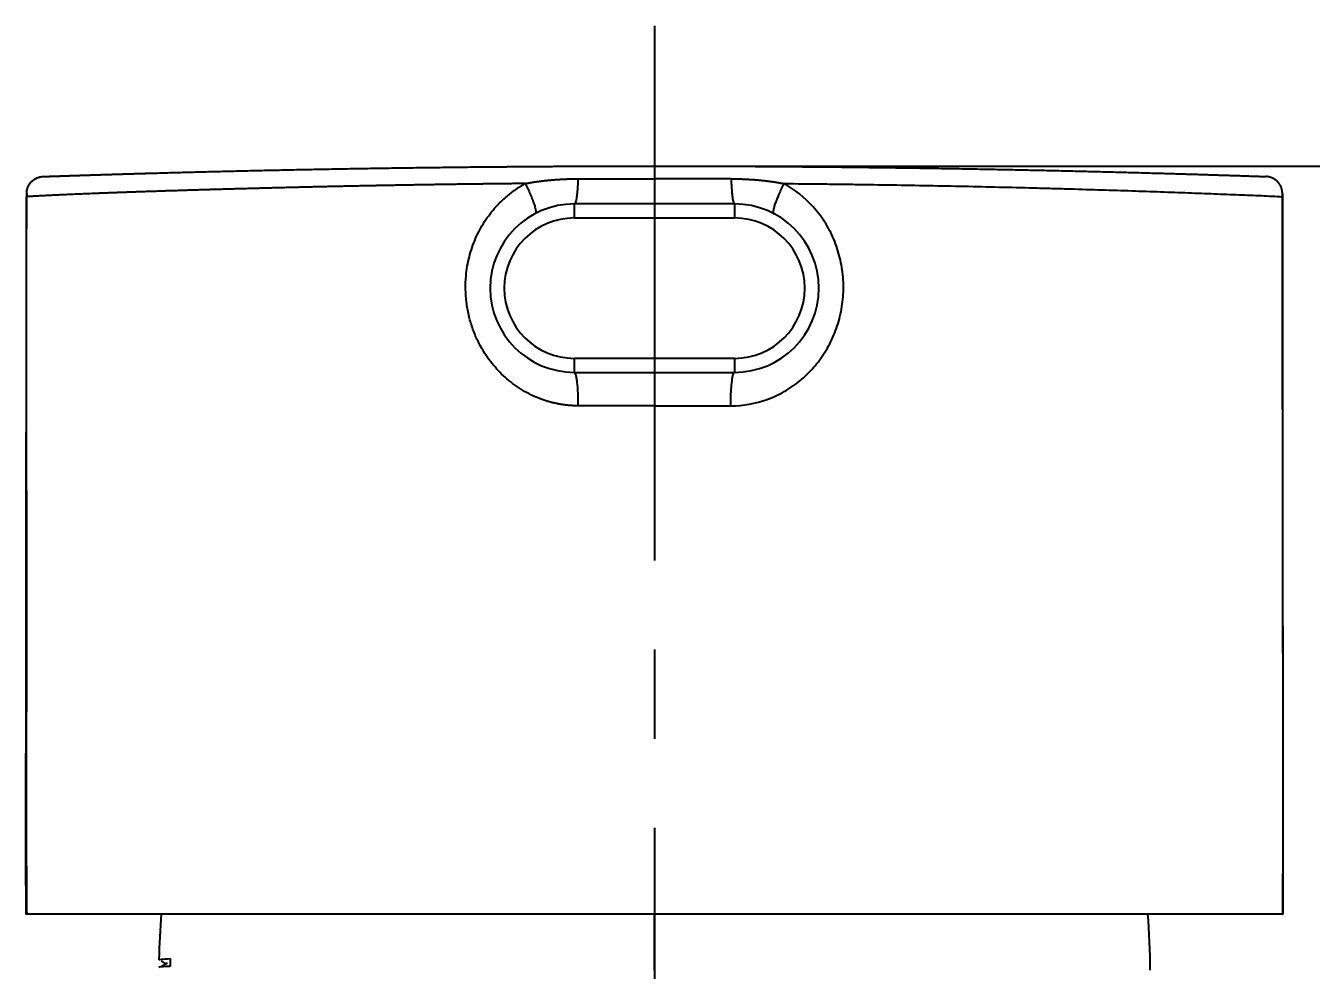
# Model space of a CAD drawing. Extents: x 10274 to 11115, y -16168 to -15573.
# Drawn here: x 10713.09 to 10758.86, y -15759.95 to -15726.3 of the extents above; entities that cross this region are included whole.
import ezdxf

# ---------------------------------------------------------------- set-up
doc = ezdxf.new("R2010")
doc.units = 0
doc.header["$MEASUREMENT"] = 0
doc.linetypes.add('CENTER2', pattern=[28.575, 19.05, -3.175, 3.175, -3.175])
doc.layers.get('0').update_dxf_attribs({"linetype": 'CONTINUOUS'})
doc.layers.add('CENTER', color=1, linetype='CENTER2')
doc.layers.add('DIM_', color=3, linetype='CONTINUOUS', lineweight=9)
doc.styles.get("Standard").update_dxf_attribs({"font": 'arial.ttf'})
doc.dimstyles.new('STANDARD$0', dxfattribs={"dimtxt": 3.5, "dimasz": 2.5, "dimexe": 0.7, "dimexo": 0.7, "dimgap": 0.5, "dimtad": 3, "dimdec": 4, "dimdsep": 46, "dimtxsty": 'Standard', "dimcen": 0, "dimclrd": 2, "dimclre": 2, "dimclrt": 4, "dimadec": 0, "dimazin": 0, "dimtp": 0.2, "dimtm": 0.1, "dimtfac": 0.5, "dimtdec": 4, "dimtmove": 1, "dimatfit": 3, "dimfxl": 1, "dimtolj": 1, "dimarcsym": 0})

# ---------------------------------------------------------------- blocks, each defined once
blk = doc.blocks.new('*D139')
at = {"layer": 'DIM_', "color": 3, "lineweight": -2, "transparency": 16777216}
for p, q in [((10736.176, -15731.301), (10791.703, -15731.301)), ((10791.003, -15736.301), (10791.003, -15821.073)), ((10791.003, -15911.951), (10791.003, -15827.179)), ((10762.176, -15916.951), (10791.703, -15916.951))]:
    blk.add_line(p, q, dxfattribs=at)
at = {"layer": 'DIM_', "color": 3, "transparency": 16777216}
for points in [[(10790.17, -15736.301), (10791.837, -15736.301), (10791.003, -15731.301)], [(10790.17, -15911.951), (10791.837, -15911.951), (10791.003, -15916.951)]]:
    blk.add_solid(points, dxfattribs=at)
at = {"layer": 'DIM_', "color": 4, "transparency": 16777216, "insert": (10791.003, -15824.126), "char_height": 5, "attachment_point": 5, "bg_fill": 3, "box_fill_scale": 1.25, "bg_fill_color": 256, "bg_fill_true_color": 13158600, "bg_fill_transparency": 0}
blk.add_mtext('\\A1;185.7', dxfattribs=at)

msp = doc.modelspace()

# ---------------------------------------------------------------- linework, layer by layer
at = {"lineweight": -3, "extrusion": (-1, -2.22045e-16, 0)}
for p, q in [((10713.705, -15731.676), (10713.705, -15731.676)), ((10732.626, -15733.151), (10732.626, -15732.651)), ((10732.626, -15738.651), (10732.626, -15738.151))]:
    msp.add_line(p, q, dxfattribs=at)
at = {"lineweight": -3}
for centre, radius, start, end in [((10732.626, -15735.651), 3, 90, 180), ((10732.626, -15735.651), 2.5, 90, 180), ((10732.626, -15735.651), 3, 180, 270), ((10732.626, -15735.651), 2.5, 180, 270), ((10746.184, -15760.151), 28.357, 175.5244, 178.8354)]:
    msp.add_arc(centre, radius, start, end, dxfattribs=at)
msp.add_ellipse((10745.94, -15760.151), major_axis=(0, -28.357), ratio=0.977268, start_param=4.690659, end_param=4.700358, dxfattribs=at)
for points, knots in [([(10713.126, -15732.274), (10713.126, -15732.27), (10713.126, -15732.262), (10713.126, -15732.25), (10713.127, -15732.238), (10713.128, -15732.226), (10713.129, -15732.214), (10713.131, -15732.201), (10713.132, -15732.189), (10713.134, -15732.177), (10713.136, -15732.164), (10713.139, -15732.152), (10713.142, -15732.14), (10713.145, -15732.127), (10713.148, -15732.115), (10713.152, -15732.102), (10713.156, -15732.09), (10713.16, -15732.077), (10713.164, -15732.065), (10713.169, -15732.053), (10713.174, -15732.041), (10713.179, -15732.029), (10713.185, -15732.017), (10713.191, -15732.005), (10713.197, -15731.993), (10713.203, -15731.981), (10713.21, -15731.97), (10713.217, -15731.958), (10713.224, -15731.947), (10713.232, -15731.936), (10713.239, -15731.925), (10713.247, -15731.914), (10713.255, -15731.903), (10713.264, -15731.893), (10713.273, -15731.882), (10713.282, -15731.872), (10713.291, -15731.862), (10713.301, -15731.852), (10713.312, -15731.842), (10713.323, -15731.831), (10713.335, -15731.82), (10713.348, -15731.81), (10713.362, -15731.799), (10713.377, -15731.788), (10713.392, -15731.777), (10713.408, -15731.767), (10713.425, -15731.756), (10713.443, -15731.746), (10713.461, -15731.737), (10713.48, -15731.728), (10713.5, -15731.719), (10713.521, -15731.711), (10713.542, -15731.704), (10713.564, -15731.697), (10713.586, -15731.692), (10713.609, -15731.687), (10713.632, -15731.682), (10713.656, -15731.679), (10713.68, -15731.677), (10713.697, -15731.676), (10713.705, -15731.676)], [0, 0, 0, 0, 0.012764, 0.025613, 0.038546, 0.051561, 0.064659, 0.077839, 0.091102, 0.104447, 0.117876, 0.13139, 0.144988, 0.158669, 0.172428, 0.186262, 0.200166, 0.214137, 0.22817, 0.242262, 0.256408, 0.270605, 0.284848, 0.299135, 0.313462, 0.327825, 0.342221, 0.356647, 0.371101, 0.385579, 0.400079, 0.4146, 0.429139, 0.443696, 0.458268, 0.472854, 0.487452, 0.50302, 0.51932, 0.536344, 0.554085, 0.572531, 0.591669, 0.611483, 0.631954, 0.653061, 0.67478, 0.697081, 0.719933, 0.743303, 0.767167, 0.791509, 0.816307, 0.841538, 0.867172, 0.893176, 0.919511, 0.946129, 0.972979, 1, 1, 1, 1]), ([(10713.126, -15732.275), (10713.126, -15732.271), (10713.126, -15732.262), (10713.126, -15732.25), (10713.127, -15732.238), (10713.128, -15732.226), (10713.129, -15732.213), (10713.131, -15732.201), (10713.132, -15732.189), (10713.134, -15732.176), (10713.136, -15732.164), (10713.139, -15732.151), (10713.142, -15732.139), (10713.145, -15732.127), (10713.148, -15732.114), (10713.151, -15732.102), (10713.155, -15732.09), (10713.159, -15732.077), (10713.164, -15732.065), (10713.169, -15732.053), (10713.173, -15732.041), (10713.179, -15732.029), (10713.184, -15732.017), (10713.19, -15732.005), (10713.196, -15731.994), (10713.203, -15731.982), (10713.209, -15731.97), (10713.216, -15731.959), (10713.223, -15731.948), (10713.231, -15731.936), (10713.239, -15731.925), (10713.247, -15731.914), (10713.255, -15731.904), (10713.263, -15731.893), (10713.272, -15731.882), (10713.281, -15731.872), (10713.301, -15731.851), (10713.332, -15731.822), (10713.377, -15731.786), (10713.426, -15731.755), (10713.467, -15731.733), (10713.499, -15731.719), (10713.521, -15731.711), (10713.544, -15731.703), (10713.566, -15731.697), (10713.589, -15731.691), (10713.612, -15731.686), (10713.635, -15731.682), (10713.658, -15731.679), (10713.682, -15731.677), (10713.697, -15731.676), (10713.705, -15731.676)], [0, 0, 0, 0, 0.013002, 0.026054, 0.039157, 0.052311, 0.065518, 0.078777, 0.092088, 0.105453, 0.118872, 0.132344, 0.145872, 0.159454, 0.173092, 0.186785, 0.200535, 0.214342, 0.228206, 0.242127, 0.256106, 0.270143, 0.284239, 0.298395, 0.312609, 0.326883, 0.341218, 0.355613, 0.370069, 0.384586, 0.399165, 0.413806, 0.428509, 0.443274, 0.458103, 0.472994, 0.48795, 0.550223, 0.613074, 0.67652, 0.740579, 0.766472, 0.792376, 0.81829, 0.844216, 0.870152, 0.896099, 0.922058, 0.948027, 0.974008, 1, 1, 1, 1]), ([(10730.872, -15731.924), (10730.886, -15731.922), (10730.915, -15731.916), (10730.957, -15731.909), (10731.001, -15731.901), (10731.044, -15731.894), (10731.087, -15731.886), (10731.131, -15731.879), (10731.175, -15731.872), (10731.22, -15731.866), (10731.264, -15731.859), (10731.309, -15731.853), (10731.354, -15731.846), (10731.399, -15731.84), (10731.444, -15731.835), (10731.49, -15731.829), (10731.535, -15731.824), (10731.581, -15731.818), (10731.628, -15731.813), (10731.674, -15731.809), (10731.721, -15731.804), (10731.768, -15731.8), (10731.815, -15731.795), (10731.862, -15731.791), (10731.91, -15731.788), (10731.957, -15731.784), (10732.005, -15731.781), (10732.053, -15731.778), (10732.102, -15731.775), (10732.15, -15731.772), (10732.199, -15731.769), (10732.248, -15731.767), (10732.297, -15731.765), (10732.347, -15731.763), (10732.396, -15731.761), (10732.446, -15731.76), (10732.496, -15731.758), (10732.546, -15731.757), (10732.597, -15731.756), (10732.647, -15731.756), (10732.698, -15731.755), (10732.732, -15731.755), (10732.749, -15731.755)], [0, 0, 0, 0, 0.023127, 0.046347, 0.06966, 0.093066, 0.116565, 0.140157, 0.163843, 0.187622, 0.211494, 0.235461, 0.259521, 0.283676, 0.307926, 0.332271, 0.356712, 0.381248, 0.405881, 0.43061, 0.455436, 0.48036, 0.505382, 0.530502, 0.555721, 0.58104, 0.606458, 0.631976, 0.657595, 0.683315, 0.709137, 0.73506, 0.761086, 0.787215, 0.813448, 0.839784, 0.866224, 0.892769, 0.919418, 0.946173, 0.973033, 1, 1, 1, 1]), ([(10732.749, -15731.755), (10732.747, -15731.814), (10732.745, -15731.873), (10732.74, -15731.991), (10732.737, -15732.049), (10732.729, -15732.16), (10732.725, -15732.213), (10732.715, -15732.313), (10732.71, -15732.359), (10732.698, -15732.443), (10732.692, -15732.48), (10732.679, -15732.543), (10732.673, -15732.569), (10732.66, -15732.611), (10732.653, -15732.626), (10732.639, -15732.646), (10732.633, -15732.651), (10732.626, -15732.651)], [0, 0, 0, 0, 0.125, 0.125, 0.25, 0.25, 0.375, 0.375, 0.5, 0.5, 0.625, 0.625, 0.75, 0.75, 0.875, 0.875, 1, 1, 1, 1]), ([(10730.872, -15731.925), (10730.845, -15731.925), (10730.791, -15731.925), (10730.711, -15731.926), (10730.63, -15731.927), (10730.55, -15731.927), (10730.468, -15731.928), (10730.387, -15731.929), (10730.305, -15731.93), (10730.223, -15731.931), (10730.141, -15731.931), (10730.059, -15731.932), (10729.976, -15731.933), (10729.893, -15731.934), (10729.81, -15731.935), (10729.726, -15731.936), (10729.643, -15731.937), (10729.559, -15731.938), (10729.474, -15731.939), (10729.39, -15731.94), (10729.305, -15731.941), (10729.22, -15731.942), (10729.135, -15731.943), (10729.05, -15731.944), (10728.964, -15731.945), (10728.878, -15731.946), (10728.792, -15731.948), (10728.705, -15731.949), (10728.619, -15731.95), (10728.532, -15731.951), (10728.445, -15731.952), (10728.358, -15731.953), (10728.27, -15731.955), (10728.182, -15731.956), (10728.094, -15731.957), (10728.006, -15731.959), (10727.918, -15731.96), (10727.829, -15731.961), (10727.74, -15731.963), (10727.651, -15731.964), (10727.562, -15731.965), (10727.472, -15731.967), (10727.383, -15731.968), (10727.293, -15731.97), (10727.203, -15731.971), (10727.113, -15731.973), (10727.022, -15731.974), (10726.931, -15731.976), (10726.841, -15731.977), (10726.75, -15731.979), (10726.658, -15731.98), (10726.567, -15731.982), (10726.475, -15731.983), (10726.384, -15731.985), (10726.292, -15731.987), (10726.2, -15731.988), (10726.107, -15731.99), (10726.015, -15731.992), (10725.922, -15731.993), (10725.829, -15731.995), (10725.736, -15731.997), (10725.643, -15731.999), (10725.55, -15732), (10725.457, -15732.002), (10725.363, -15732.004), (10725.269, -15732.006), (10725.176, -15732.008), (10725.082, -15732.01), (10724.988, -15732.011), (10724.893, -15732.013), (10724.799, -15732.015), (10724.704, -15732.017), (10724.61, -15732.019), (10724.515, -15732.021), (10724.42, -15732.023), (10724.325, -15732.025), (10724.23, -15732.027), (10724.135, -15732.029), (10724.039, -15732.031), (10723.944, -15732.033), (10723.849, -15732.035), (10723.753, -15732.038), (10723.657, -15732.04), (10723.561, -15732.042), (10723.465, -15732.044), (10723.37, -15732.046), (10723.273, -15732.048), (10723.177, -15732.051), (10723.081, -15732.053), (10722.985, -15732.055), (10722.889, -15732.057), (10722.792, -15732.06), (10722.696, -15732.062), (10722.599, -15732.064), (10722.503, -15732.067), (10722.406, -15732.069), (10722.309, -15732.071), (10722.213, -15732.074), (10722.116, -15732.076), (10722.019, -15732.079), (10721.923, -15732.081), (10721.826, -15732.084), (10721.729, -15732.086), (10721.632, -15732.088), (10721.535, -15732.091), (10721.439, -15732.094), (10721.342, -15732.096), (10721.245, -15732.099), (10721.112, -15732.102), (10720.944, -15732.107), (10720.741, -15732.112), (10720.542, -15732.118), (10720.345, -15732.123), (10720.15, -15732.129), (10719.958, -15732.134), (10719.769, -15732.139), (10719.582, -15732.145), (10719.397, -15732.15), (10719.215, -15732.155), (10719.036, -15732.161), (10718.859, -15732.166), (10718.685, -15732.171), (10718.513, -15732.177), (10718.343, -15732.182), (10718.176, -15732.187), (10718.011, -15732.192), (10717.849, -15732.198), (10717.689, -15732.203), (10717.531, -15732.208), (10717.376, -15732.213), (10717.223, -15732.218), (10717.073, -15732.223), (10716.924, -15732.228), (10716.778, -15732.234), (10716.635, -15732.239), (10716.493, -15732.244), (10716.354, -15732.249), (10716.217, -15732.254), (10716.082, -15732.259), (10715.95, -15732.264), (10715.819, -15732.269), (10715.691, -15732.274), (10715.565, -15732.279), (10715.441, -15732.284), (10715.319, -15732.288), (10715.199, -15732.293), (10715.081, -15732.298), (10714.965, -15732.303), (10714.852, -15732.308), (10714.74, -15732.313), (10714.63, -15732.318), (10714.522, -15732.322), (10714.416, -15732.327), (10714.312, -15732.332), (10714.21, -15732.337), (10714.11, -15732.341), (10714.012, -15732.346), (10713.915, -15732.351), (10713.821, -15732.356), (10713.728, -15732.36), (10713.637, -15732.365), (10713.547, -15732.37), (10713.46, -15732.374), (10713.374, -15732.379), (10713.29, -15732.384), (10713.207, -15732.388), (10713.153, -15732.391), (10713.126, -15732.393)], [0, 0, 0, 0, 0.003672, 0.007358, 0.011058, 0.014773, 0.018502, 0.022246, 0.026004, 0.029777, 0.033564, 0.037366, 0.041181, 0.045012, 0.048857, 0.052716, 0.05659, 0.060478, 0.06438, 0.068297, 0.072229, 0.076174, 0.080135, 0.08411, 0.088099, 0.092103, 0.096121, 0.100153, 0.1042, 0.108262, 0.112338, 0.116428, 0.120533, 0.124653, 0.128786, 0.132935, 0.137097, 0.141275, 0.145466, 0.149673, 0.153893, 0.158128, 0.162378, 0.166642, 0.170921, 0.175214, 0.179521, 0.183843, 0.18818, 0.192531, 0.196896, 0.201276, 0.20567, 0.210079, 0.214503, 0.218941, 0.223393, 0.22786, 0.232342, 0.236837, 0.241348, 0.245873, 0.250412, 0.254966, 0.259535, 0.264118, 0.268715, 0.273328, 0.277954, 0.282595, 0.287251, 0.291921, 0.296606, 0.301305, 0.306019, 0.310748, 0.315491, 0.320248, 0.32502, 0.329807, 0.334608, 0.339424, 0.344255, 0.3491, 0.353959, 0.358834, 0.363723, 0.368626, 0.373544, 0.378477, 0.383425, 0.388387, 0.393363, 0.398355, 0.403361, 0.408382, 0.413417, 0.418468, 0.423533, 0.428612, 0.433707, 0.438816, 0.44394, 0.449079, 0.454232, 0.459401, 0.464584, 0.469781, 0.474994, 0.48607, 0.497076, 0.508011, 0.518875, 0.529669, 0.540392, 0.551045, 0.561626, 0.572137, 0.582578, 0.592947, 0.603246, 0.613474, 0.623631, 0.633717, 0.643732, 0.653677, 0.66355, 0.673352, 0.683083, 0.692743, 0.702332, 0.71185, 0.721296, 0.730672, 0.739976, 0.749209, 0.75837, 0.767461, 0.776479, 0.785427, 0.794303, 0.803108, 0.811842, 0.820504, 0.829095, 0.837614, 0.846062, 0.854438, 0.862743, 0.870977, 0.879138, 0.887229, 0.895248, 0.903195, 0.911071, 0.918875, 0.926608, 0.934269, 0.941859, 0.949377, 0.956824, 0.964199, 0.971502, 0.978734, 0.985894, 0.992983, 1, 1, 1, 1]), ([(10732.764, -15739.843), (10732.754, -15739.843), (10732.735, -15739.843), (10732.706, -15739.842), (10732.677, -15739.842), (10732.648, -15739.841), (10732.619, -15739.84), (10732.59, -15739.839), (10732.561, -15739.837), (10732.532, -15739.835), (10732.503, -15739.833), (10732.475, -15739.831), (10732.446, -15739.829), (10732.417, -15739.826), (10732.388, -15739.824), (10732.36, -15739.821), (10732.331, -15739.817), (10732.302, -15739.814), (10732.274, -15739.81), (10732.245, -15739.807), (10732.217, -15739.802), (10732.188, -15739.798), (10732.16, -15739.794), (10732.132, -15739.789), (10732.103, -15739.784), (10732.075, -15739.779), (10732.047, -15739.774), (10732.018, -15739.768), (10731.99, -15739.762), (10731.962, -15739.756), (10731.934, -15739.75), (10731.906, -15739.744), (10731.878, -15739.737), (10731.85, -15739.73), (10731.822, -15739.723), (10731.794, -15739.716), (10731.766, -15739.708), (10731.738, -15739.701), (10731.71, -15739.693), (10731.683, -15739.685), (10731.655, -15739.676), (10731.627, -15739.668), (10731.599, -15739.659), (10731.572, -15739.65), (10731.544, -15739.641), (10731.517, -15739.631), (10731.489, -15739.622), (10731.364, -15739.577), (10731.146, -15739.487), (10730.845, -15739.332), (10730.558, -15739.15), (10730.285, -15738.943), (10730.03, -15738.713), (10729.794, -15738.462), (10729.579, -15738.192), (10729.364, -15737.871), (10729.161, -15737.495), (10728.985, -15737.063), (10728.856, -15736.614), (10728.774, -15736.152), (10728.742, -15735.685), (10728.758, -15735.257), (10728.807, -15734.873), (10728.88, -15734.532), (10728.978, -15734.201), (10729.103, -15733.879), (10729.252, -15733.57), (10729.424, -15733.277), (10729.62, -15732.999), (10729.779, -15732.809), (10729.884, -15732.695), (10729.928, -15732.649), (10729.972, -15732.603), (10730.017, -15732.559), (10730.062, -15732.515), (10730.109, -15732.472), (10730.155, -15732.43), (10730.202, -15732.389), (10730.25, -15732.348), (10730.299, -15732.309), (10730.348, -15732.27), (10730.398, -15732.232), (10730.448, -15732.194), (10730.499, -15732.158), (10730.55, -15732.122), (10730.602, -15732.087), (10730.655, -15732.053), (10730.708, -15732.02), (10730.762, -15731.987), (10730.817, -15731.955), (10730.853, -15731.935), (10730.872, -15731.925)], [0, 0, 0, 0, 0.002658, 0.005314, 0.007968, 0.010619, 0.013269, 0.015916, 0.018562, 0.021206, 0.023848, 0.02649, 0.029129, 0.031768, 0.034406, 0.037042, 0.039678, 0.042314, 0.044949, 0.047583, 0.050218, 0.052852, 0.055486, 0.058121, 0.060756, 0.063391, 0.066027, 0.068664, 0.071301, 0.073939, 0.076579, 0.07922, 0.081862, 0.084506, 0.087151, 0.089798, 0.092447, 0.095098, 0.097751, 0.100407, 0.103065, 0.105725, 0.108388, 0.111054, 0.113723, 0.116395, 0.11907, 0.121749, 0.152939, 0.184005, 0.215157, 0.246605, 0.278292, 0.3098, 0.341343, 0.373138, 0.415702, 0.457931, 0.500353, 0.543038, 0.585266, 0.627561, 0.659344, 0.690857, 0.72231, 0.753911, 0.785189, 0.816248, 0.847291, 0.87852, 0.884373, 0.89021, 0.896033, 0.901844, 0.907642, 0.913431, 0.919211, 0.924983, 0.93075, 0.936512, 0.942271, 0.948028, 0.953785, 0.959543, 0.965303, 0.971068, 0.976838, 0.982614, 0.988399, 0.994194, 1, 1, 1, 1]), ([(10730.872, -15731.925), (10730.903, -15731.985), (10730.934, -15732.048), (10730.995, -15732.174), (10731.024, -15732.238), (10731.079, -15732.365), (10731.105, -15732.427), (10731.151, -15732.546), (10731.172, -15732.602), (10731.205, -15732.705), (10731.219, -15732.753), (10731.238, -15732.835), (10731.244, -15732.87), (10731.249, -15732.928), (10731.248, -15732.951), (10731.24, -15732.984), (10731.232, -15732.995), (10731.223, -15733)], [0, 0, 0, 0, 0.125, 0.125, 0.25, 0.25, 0.375, 0.375, 0.5, 0.5, 0.625, 0.625, 0.75, 0.75, 0.875, 0.875, 1, 1, 1, 1]), ([(10713.103, -15750.772), (10713.103, -15750.703), (10713.103, -15750.565), (10713.104, -15750.359), (10713.104, -15750.153), (10713.104, -15749.947), (10713.104, -15749.742), (10713.104, -15749.536), (10713.104, -15749.332), (10713.104, -15749.127), (10713.104, -15748.923), (10713.104, -15748.719), (10713.104, -15748.516), (10713.104, -15748.312), (10713.105, -15748.109), (10713.105, -15747.907), (10713.105, -15747.705), (10713.105, -15747.503), (10713.105, -15747.301), (10713.105, -15747.1), (10713.106, -15746.899), (10713.106, -15746.698), (10713.106, -15746.498), (10713.106, -15746.298), (10713.106, -15746.098), (10713.107, -15745.899), (10713.107, -15745.7), (10713.107, -15745.501), (10713.107, -15745.302), (10713.107, -15745.104), (10713.108, -15744.907), (10713.108, -15744.709), (10713.108, -15744.512), (10713.108, -15744.315), (10713.109, -15744.119), (10713.109, -15743.923), (10713.109, -15743.727), (10713.109, -15743.531), (10713.11, -15743.336), (10713.11, -15743.141), (10713.11, -15742.947), (10713.111, -15742.753), (10713.111, -15742.559), (10713.111, -15742.365), (10713.111, -15742.172), (10713.112, -15741.979), (10713.112, -15741.786), (10713.112, -15741.594), (10713.112, -15741.402), (10713.113, -15741.211), (10713.113, -15741.019), (10713.113, -15740.828), (10713.114, -15740.638), (10713.114, -15740.447), (10713.114, -15740.258), (10713.115, -15740.068), (10713.115, -15739.879), (10713.115, -15739.69), (10713.115, -15739.501), (10713.116, -15739.313), (10713.116, -15739.124), (10713.116, -15738.937), (10713.117, -15738.749), (10713.117, -15738.562), (10713.117, -15738.376), (10713.117, -15738.189), (10713.118, -15738.003), (10713.118, -15737.817), (10713.118, -15737.632), (10713.119, -15737.447), (10713.119, -15737.262), (10713.119, -15737.078), (10713.119, -15736.894), (10713.12, -15736.71), (10713.12, -15736.527), (10713.12, -15736.343), (10713.12, -15736.161), (10713.121, -15735.978), (10713.121, -15735.796), (10713.121, -15735.614), (10713.121, -15735.433), (10713.122, -15735.252), (10713.122, -15735.071), (10713.122, -15734.89), (10713.122, -15734.71), (10713.123, -15734.53), (10713.123, -15734.351), (10713.123, -15734.172), (10713.123, -15733.993), (10713.124, -15733.814), (10713.124, -15733.636), (10713.124, -15733.458), (10713.124, -15733.281), (10713.125, -15733.103), (10713.125, -15732.927), (10713.125, -15732.75), (10713.125, -15732.574), (10713.125, -15732.456), (10713.125, -15732.398)], [0, 0, 0, 0, 0.01106, 0.022107, 0.033141, 0.044161, 0.055168, 0.066161, 0.077142, 0.088108, 0.099062, 0.110002, 0.120929, 0.131842, 0.142743, 0.153629, 0.164502, 0.175362, 0.186209, 0.197042, 0.207861, 0.218667, 0.22946, 0.240239, 0.251005, 0.261757, 0.272496, 0.283222, 0.293933, 0.304632, 0.315316, 0.325988, 0.336645, 0.34729, 0.35792, 0.368537, 0.379141, 0.389731, 0.400307, 0.41087, 0.421419, 0.431955, 0.442477, 0.452985, 0.46348, 0.473961, 0.484429, 0.494882, 0.505322, 0.515749, 0.526162, 0.536561, 0.546946, 0.557318, 0.567676, 0.578021, 0.588351, 0.598668, 0.608971, 0.619261, 0.629536, 0.639798, 0.650046, 0.660281, 0.670501, 0.680708, 0.690901, 0.70108, 0.711246, 0.721397, 0.731535, 0.741659, 0.751769, 0.761865, 0.771948, 0.782016, 0.792071, 0.802111, 0.812138, 0.822151, 0.83215, 0.842135, 0.852107, 0.862064, 0.872007, 0.881937, 0.891852, 0.901754, 0.911641, 0.921515, 0.931375, 0.94122, 0.951052, 0.96087, 0.970673, 0.980463, 0.990238, 1, 1, 1, 1]), ([(10713.119, -15742.867), (10713.119, -15741.985), (10713.12, -15741.106), (10713.121, -15739.351), (10713.122, -15738.476), (10713.124, -15735.858), (10713.125, -15734.121), (10713.126, -15732.393)], [0, 0, 0, 0, 0.25, 0.25, 0.5, 0.5, 1, 1, 1, 1]), ([(10713.126, -15732.274), (10713.126, -15732.296), (10713.125, -15732.316), (10713.125, -15732.358), (10713.125, -15732.378), (10713.125, -15732.398)], [0, 0, 0, 0, 0.5, 0.5, 1, 1, 1, 1]), ([(10732.764, -15739.843), (10732.764, -15739.702), (10732.761, -15739.55), (10732.747, -15739.257), (10732.737, -15739.116), (10732.717, -15738.942), (10732.709, -15738.89), (10732.693, -15738.801), (10732.669, -15738.69), (10732.643, -15738.651), (10732.626, -15738.651)], [0, 0, 0, 0, 0.25, 0.25, 0.5, 0.5, 0.625, 0.625, 0.75, 1, 1, 1, 1]), ([(10713.118, -15742.867), (10713.118, -15742.927), (10713.118, -15743.049), (10713.118, -15743.235), (10713.118, -15743.428), (10713.118, -15743.628), (10713.118, -15743.835), (10713.118, -15744.048), (10713.118, -15744.269), (10713.118, -15744.496), (10713.117, -15744.73), (10713.117, -15744.972), (10713.117, -15745.22), (10713.117, -15745.475), (10713.117, -15745.736), (10713.116, -15746.005), (10713.116, -15746.281), (10713.116, -15746.564), (10713.116, -15746.853), (10713.116, -15747.15), (10713.115, -15747.611), (10713.115, -15748.194), (10713.114, -15748.855), (10713.114, -15749.391), (10713.114, -15750.147), (10713.113, -15751.104), (10713.113, -15751.924), (10713.112, -15752.303)], [0, 0, 0, 0, 0.019153, 0.039028, 0.059626, 0.080947, 0.10299, 0.125757, 0.149246, 0.173458, 0.198392, 0.224049, 0.25043, 0.277532, 0.305358, 0.333906, 0.363177, 0.393171, 0.423887, 0.455326, 0.487488, 0.570544, 0.640418, 0.697109, 0.740618, 0.879871, 1, 1, 1, 1]), ([(10713.095, -15755.249), (10713.095, -15755.074), (10713.096, -15754.719), (10713.097, -15754.183), (10713.098, -15753.637), (10713.099, -15753.083), (10713.101, -15752.518), (10713.102, -15751.944), (10713.103, -15751.361), (10713.103, -15750.969), (10713.103, -15750.772)], [0, 0, 0, 0, 0.117598, 0.237295, 0.359099, 0.483017, 0.609058, 0.737229, 0.86754, 1, 1, 1, 1]), ([(10713.112, -15752.303), (10713.112, -15752.392), (10713.112, -15752.57), (10713.112, -15752.839), (10713.112, -15753.113), (10713.112, -15753.391), (10713.111, -15753.674), (10713.111, -15753.959), (10713.111, -15754.244), (10713.111, -15754.523), (10713.111, -15754.795), (10713.111, -15755.06), (10713.11, -15755.316), (10713.11, -15755.484), (10713.11, -15755.567)], [0, 0, 0, 0, 0.081189, 0.16369, 0.247504, 0.33263, 0.41907, 0.506823, 0.59485, 0.680544, 0.763905, 0.844934, 0.923632, 1, 1, 1, 1]), ([(10713.111, -15755.728), (10713.111, -15755.811), (10713.11, -15755.971), (10713.11, -15756.2), (10713.11, -15756.408), (10713.109, -15756.594), (10713.109, -15756.758), (10713.109, -15756.89), (10713.109, -15756.996), (10713.109, -15757.081), (10713.109, -15757.164), (10713.109, -15757.243), (10713.11, -15757.319), (10713.11, -15757.392), (10713.11, -15757.462), (10713.11, -15757.528), (10713.11, -15757.592), (10713.111, -15757.652), (10713.111, -15757.709), (10713.111, -15757.763), (10713.112, -15757.813), (10713.112, -15757.861), (10713.112, -15757.905), (10713.113, -15757.934), (10713.113, -15757.947)], [0, 0, 0, 0, 0.112972, 0.216268, 0.309888, 0.393831, 0.468099, 0.532691, 0.572835, 0.611519, 0.648744, 0.684511, 0.718818, 0.751667, 0.783057, 0.812989, 0.841463, 0.86848, 0.894039, 0.918142, 0.940789, 0.96198, 0.981717, 1, 1, 1, 1]), ([(10713.126, -15757.951), (10713.122, -15757.951), (10713.117, -15757.951), (10713.112, -15757.951), (10713.112, -15757.951), (10713.112, -15757.951)], [0, 0, 0, 0, 0.925252, 0.925252, 1, 1, 1, 1]), ([(10717.832, -15759.577), (10717.832, -15759.57), (10717.863, -15759.563), (10717.991, -15759.549), (10718.094, -15759.542), (10718.234, -15759.535)], [0, 0, 0, 0, 0.479364, 0.479364, 1, 1, 1, 1]), ([(10718.23, -15759.81), (10718.096, -15759.817), (10717.996, -15759.824), (10717.862, -15759.838), (10717.828, -15759.846), (10717.828, -15759.853)], [0, 0, 0, 0, 0.500818, 0.500818, 1, 1, 1, 1])]:
    msp.add_open_spline(points, degree=3, knots=knots, dxfattribs=at)
for points, degree in [([(10713.126, -15732.275), (10713.126, -15732.275), (10713.126, -15732.275), (10713.126, -15732.274)], 3), ([(10713.126, -15732.392), (10713.126, -15732.373), (10713.126, -15732.335), (10713.126, -15732.295), (10713.126, -15732.275)], 3), ([(10713.091, -15756.934), (10713.092, -15756.373), (10713.093, -15755.81), (10713.094, -15755.248)], 3), ([(10713.11, -15755.567), (10713.11, -15755.62), (10713.11, -15755.674), (10713.11, -15755.727)], 3), ([(10713.111, -15755.728), (10713.115, -15756.468), (10713.12, -15757.209), (10713.126, -15757.951)], 3), ([(10713.091, -15756.934), (10713.094, -15757.273), (10713.096, -15757.612), (10713.099, -15757.951)], 3), ([(10713.099, -15757.951), (10713.103, -15757.951), (10713.106, -15757.951), (10713.109, -15757.951)], 3), ([(10717.909, -15759.616), (10718.099, -15759.725)], 1), ([(10718.082, -15759.721), (10718.053, -15759.713), (10718.072, -15759.704), (10718.139, -15759.696)], 3), ([(10718.082, -15759.721), (10717.886, -15759.835)], 1)]:
    msp.add_open_spline(points, degree=degree, dxfattribs=at)
at = {"layer": 'CENTER'}
msp.add_line((10735.476, -15726.301), (10735.476, -16097.497), dxfattribs=at)

# ---------------------------------------------------------------- next in the draw order: dimensions: what is measured, and where the dimension line sits
at = {"layer": 'DIM_', "color": 3}
dim = msp.add_linear_dim(base=(10791.003208548, -15916.95108086), p1=(10735.476368583, -15731.30108086), p2=(10761.476329054, -15916.95108086), angle=90, dimstyle='STANDARD$0', override={"dimtxt": 5, "dimasz": 5, "dimtad": 0, "dimtih": 1, "dimdec": 1, "dimzin": 9, "dimclrd": 3, "dimclre": 3, "dimtdec": 1, "dimtofl": 0, "dimfxl": 1.25, "dimtfill": 1}, dxfattribs=at)
dim.commit()
dim.dimension.update_dxf_attribs({"geometry": '*D139', "text_midpoint": (10791.003208548, -15824.12608086)})

# ---------------------------------------------------------------- next in the draw order: linework, layer by layer
at = {"lineweight": -3, "extrusion": (-1, -2.22045e-16, 0)}
for p, q in [((10757.248, -15731.676), (10757.247, -15731.676)), ((10738.326, -15732.651), (10732.626, -15732.651)), ((10738.326, -15732.651), (10738.326, -15733.151)), ((10732.626, -15733.151), (10738.326, -15733.151)), ((10738.326, -15738.151), (10732.626, -15738.151)), ((10738.326, -15738.151), (10738.326, -15738.651)), ((10732.626, -15738.651), (10738.326, -15738.651)), ((10735.476, -15759.951), (10735.476, -15757.938))]:
    msp.add_line(p, q, dxfattribs=at)
at = {"lineweight": -3}
for centre, radius, start, end in [((10738.326, -15735.651), 3, 0, 90), ((10738.326, -15735.651), 2.5, 0, 90), ((10738.326, -15735.651), 3, 270, 0), ((10738.326, -15735.651), 2.5, 270, 0), ((10724.769, -15760.151), 28.357, 0.4042, 4.4751)]:
    msp.add_arc(centre, radius, start, end, dxfattribs=at)
for points, knots in [([(10713.705, -15731.676), (10713.719, -15731.675), (10713.746, -15731.674), (10713.787, -15731.673), (10713.828, -15731.671), (10713.869, -15731.67), (10713.911, -15731.669), (10713.952, -15731.667), (10713.994, -15731.666), (10714.036, -15731.664), (10714.078, -15731.663), (10714.12, -15731.661), (10714.163, -15731.66), (10714.205, -15731.659), (10714.248, -15731.657), (10714.291, -15731.656), (10714.334, -15731.654), (10714.378, -15731.653), (10714.421, -15731.651), (10714.465, -15731.65), (10714.508, -15731.648), (10714.552, -15731.647), (10714.597, -15731.646), (10714.641, -15731.644), (10714.685, -15731.643), (10714.73, -15731.641), (10714.775, -15731.64), (10714.82, -15731.638), (10714.865, -15731.637), (10714.91, -15731.635), (10714.956, -15731.634), (10715.001, -15731.632), (10715.047, -15731.631), (10715.093, -15731.629), (10715.14, -15731.628), (10715.186, -15731.626), (10715.232, -15731.625), (10715.279, -15731.623), (10715.326, -15731.622), (10715.373, -15731.62), (10715.42, -15731.619), (10715.468, -15731.617), (10715.515, -15731.616), (10715.563, -15731.614), (10715.611, -15731.613), (10715.659, -15731.611), (10715.707, -15731.61), (10715.755, -15731.608), (10715.804, -15731.607), (10715.853, -15731.605), (10715.902, -15731.604), (10715.951, -15731.602), (10716, -15731.601), (10716.049, -15731.599), (10716.099, -15731.598), (10716.149, -15731.596), (10716.199, -15731.595), (10716.249, -15731.593), (10716.299, -15731.592), (10716.35, -15731.59), (10716.4, -15731.589), (10716.451, -15731.587), (10716.502, -15731.585), (10716.553, -15731.584), (10716.604, -15731.582), (10716.656, -15731.581), (10716.707, -15731.579), (10716.759, -15731.578), (10716.811, -15731.576), (10716.863, -15731.575), (10716.916, -15731.573), (10716.968, -15731.572), (10717.021, -15731.57), (10717.074, -15731.569), (10717.127, -15731.567), (10717.18, -15731.566), (10717.233, -15731.564), (10717.287, -15731.562), (10717.34, -15731.561), (10717.394, -15731.559), (10717.448, -15731.558), (10717.502, -15731.556), (10717.557, -15731.555), (10717.611, -15731.553), (10717.666, -15731.552), (10717.721, -15731.55), (10717.953, -15731.544), (10718.368, -15731.532), (10718.979, -15731.516), (10719.608, -15731.5), (10720.253, -15731.484), (10720.914, -15731.468), (10721.592, -15731.453), (10722.284, -15731.438), (10722.991, -15731.424), (10723.71, -15731.41), (10724.44, -15731.397), (10725.181, -15731.385), (10725.932, -15731.373), (10726.692, -15731.362), (10727.46, -15731.352), (10728.236, -15731.342), (10728.811, -15731.336), (10729.178, -15731.332), (10729.336, -15731.331), (10729.494, -15731.329), (10729.652, -15731.328), (10729.811, -15731.326), (10729.969, -15731.325), (10730.128, -15731.324), (10730.287, -15731.322), (10730.446, -15731.321), (10730.606, -15731.32), (10730.765, -15731.319), (10730.925, -15731.317), (10731.085, -15731.316), (10731.245, -15731.315), (10731.406, -15731.314), (10731.566, -15731.313), (10731.727, -15731.312), (10731.888, -15731.311), (10732.049, -15731.31), (10732.21, -15731.309), (10732.372, -15731.309), (10732.533, -15731.308), (10732.695, -15731.307), (10732.857, -15731.306), (10733.02, -15731.306), (10733.182, -15731.305), (10733.345, -15731.305), (10733.508, -15731.304), (10733.671, -15731.304), (10733.834, -15731.303), (10733.997, -15731.303), (10734.161, -15731.302), (10734.325, -15731.302), (10734.489, -15731.302), (10734.653, -15731.302), (10734.817, -15731.301), (10734.982, -15731.301), (10735.146, -15731.301), (10735.311, -15731.301), (10735.421, -15731.301), (10735.476, -15731.301)], [0, 0, 0, 0, 0.002964, 0.005926, 0.008887, 0.011846, 0.014804, 0.017761, 0.020716, 0.02367, 0.026623, 0.029574, 0.032524, 0.035473, 0.038421, 0.041367, 0.044313, 0.047257, 0.0502, 0.053142, 0.056083, 0.059023, 0.061963, 0.064901, 0.067838, 0.070774, 0.073709, 0.076644, 0.079578, 0.08251, 0.085442, 0.088374, 0.091304, 0.094234, 0.097163, 0.100092, 0.10302, 0.105947, 0.108874, 0.1118, 0.114726, 0.117651, 0.120575, 0.1235, 0.126424, 0.129347, 0.13227, 0.135193, 0.138115, 0.141037, 0.143959, 0.146881, 0.149802, 0.152723, 0.155645, 0.158566, 0.161486, 0.164407, 0.167328, 0.170249, 0.173169, 0.17609, 0.179011, 0.181932, 0.184853, 0.187774, 0.190695, 0.193617, 0.196538, 0.19946, 0.202382, 0.205305, 0.208228, 0.211151, 0.214074, 0.216998, 0.219922, 0.222847, 0.225772, 0.228698, 0.231624, 0.234551, 0.237479, 0.240407, 0.243335, 0.246265, 0.249195, 0.280337, 0.311452, 0.34257, 0.373723, 0.404959, 0.436212, 0.467513, 0.498895, 0.530271, 0.561594, 0.592894, 0.624203, 0.655437, 0.686651, 0.717876, 0.749145, 0.755401, 0.761654, 0.767906, 0.774156, 0.780403, 0.78665, 0.792895, 0.79914, 0.805384, 0.811627, 0.817871, 0.824114, 0.830358, 0.836603, 0.842848, 0.849095, 0.855343, 0.861592, 0.867844, 0.874097, 0.880353, 0.886612, 0.892873, 0.899138, 0.905406, 0.911678, 0.917953, 0.924233, 0.930517, 0.936805, 0.943099, 0.949398, 0.955702, 0.962011, 0.968327, 0.974648, 0.980976, 0.98731, 0.993652, 1, 1, 1, 1]), ([(10735.476, -15731.301), (10735.476, -15731.301), (10735.476, -15731.327), (10735.476, -15731.466), (10735.476, -15731.631), (10735.476, -15731.728), (10735.476, -15731.751)], [0, 0, 0, 0, 0.302913, 0.605825, 0.908738, 1, 1, 1, 1]), ([(10735.476, -15731.301), (10735.502, -15731.301), (10735.554, -15731.301), (10735.632, -15731.301), (10735.709, -15731.301), (10735.787, -15731.301), (10735.865, -15731.301), (10735.942, -15731.301), (10736.02, -15731.301), (10736.097, -15731.301), (10736.174, -15731.301), (10736.252, -15731.302), (10736.329, -15731.302), (10736.406, -15731.302), (10736.483, -15731.302), (10736.561, -15731.302), (10736.638, -15731.302), (10736.715, -15731.302), (10736.792, -15731.302), (10736.869, -15731.303), (10736.946, -15731.303), (10737.023, -15731.303), (10737.1, -15731.303), (10737.176, -15731.303), (10737.253, -15731.304), (10737.33, -15731.304), (10737.407, -15731.304), (10737.483, -15731.304), (10737.56, -15731.305), (10737.637, -15731.305), (10737.713, -15731.305), (10737.79, -15731.305), (10737.866, -15731.306), (10737.943, -15731.306), (10738.019, -15731.306), (10738.095, -15731.306), (10738.171, -15731.307), (10738.248, -15731.307), (10738.324, -15731.307), (10738.4, -15731.308), (10738.476, -15731.308), (10738.552, -15731.309), (10738.628, -15731.309), (10738.704, -15731.309), (10738.78, -15731.31), (10738.856, -15731.31), (10738.932, -15731.311), (10739.008, -15731.311), (10739.084, -15731.311), (10739.159, -15731.312), (10739.235, -15731.312), (10739.311, -15731.313), (10739.386, -15731.313), (10739.462, -15731.314), (10739.537, -15731.314), (10739.613, -15731.315), (10739.688, -15731.315), (10739.764, -15731.316), (10739.839, -15731.316), (10739.914, -15731.317), (10739.99, -15731.317), (10740.065, -15731.318), (10740.14, -15731.318), (10740.215, -15731.319), (10740.29, -15731.319), (10740.365, -15731.32), (10740.44, -15731.321), (10740.515, -15731.321), (10740.59, -15731.322), (10740.665, -15731.322), (10740.74, -15731.323), (10740.815, -15731.324), (10740.89, -15731.324), (10740.964, -15731.325), (10741.039, -15731.326), (10741.114, -15731.326), (10741.188, -15731.327), (10741.263, -15731.328), (10741.337, -15731.328), (10741.412, -15731.329), (10741.486, -15731.33), (10741.561, -15731.33), (10741.635, -15731.331), (10741.709, -15731.332), (10741.784, -15731.333), (10741.858, -15731.333), (10742.17, -15731.336), (10742.717, -15731.342), (10743.493, -15731.352), (10744.261, -15731.362), (10745.02, -15731.373), (10745.771, -15731.385), (10746.512, -15731.397), (10747.243, -15731.41), (10747.962, -15731.424), (10748.669, -15731.438), (10749.361, -15731.453), (10750.038, -15731.468), (10750.7, -15731.484), (10751.345, -15731.5), (10751.973, -15731.516), (10752.585, -15731.532), (10753.021, -15731.544), (10753.294, -15731.552), (10753.41, -15731.555), (10753.525, -15731.558), (10753.639, -15731.562), (10753.753, -15731.565), (10753.866, -15731.568), (10753.978, -15731.571), (10754.089, -15731.575), (10754.2, -15731.578), (10754.31, -15731.581), (10754.419, -15731.585), (10754.527, -15731.588), (10754.635, -15731.591), (10754.741, -15731.594), (10754.847, -15731.598), (10754.953, -15731.601), (10755.057, -15731.604), (10755.161, -15731.607), (10755.264, -15731.61), (10755.366, -15731.614), (10755.467, -15731.617), (10755.568, -15731.62), (10755.668, -15731.623), (10755.767, -15731.626), (10755.865, -15731.629), (10755.963, -15731.633), (10756.059, -15731.636), (10756.155, -15731.639), (10756.251, -15731.642), (10756.345, -15731.645), (10756.439, -15731.648), (10756.532, -15731.651), (10756.624, -15731.654), (10756.715, -15731.657), (10756.806, -15731.661), (10756.896, -15731.664), (10756.985, -15731.667), (10757.073, -15731.67), (10757.161, -15731.673), (10757.219, -15731.675), (10757.247, -15731.676)], [0, 0, 0, 0, 0.002988, 0.005974, 0.008959, 0.011943, 0.014925, 0.017905, 0.020884, 0.023861, 0.026837, 0.029812, 0.032785, 0.035757, 0.038728, 0.041697, 0.044666, 0.047633, 0.050598, 0.053563, 0.056526, 0.059488, 0.06245, 0.06541, 0.068369, 0.071327, 0.074284, 0.07724, 0.080195, 0.083149, 0.086102, 0.089054, 0.092006, 0.094957, 0.097907, 0.100856, 0.103804, 0.106752, 0.109699, 0.112645, 0.115591, 0.118536, 0.12148, 0.124424, 0.127368, 0.130311, 0.133253, 0.136195, 0.139137, 0.142078, 0.145019, 0.147959, 0.150899, 0.153839, 0.156778, 0.159718, 0.162657, 0.165595, 0.168534, 0.171473, 0.174411, 0.177349, 0.180288, 0.183226, 0.186164, 0.189102, 0.192041, 0.194979, 0.197917, 0.200856, 0.203795, 0.206734, 0.209673, 0.212612, 0.215552, 0.218491, 0.221432, 0.224372, 0.227313, 0.230254, 0.233196, 0.236138, 0.23908, 0.242023, 0.244967, 0.247911, 0.250855, 0.282114, 0.313336, 0.344554, 0.375797, 0.407096, 0.438393, 0.469719, 0.501106, 0.532477, 0.563774, 0.595031, 0.626277, 0.657419, 0.688533, 0.719652, 0.750806, 0.75703, 0.763252, 0.769471, 0.775688, 0.781902, 0.788115, 0.794326, 0.800535, 0.806744, 0.812951, 0.819158, 0.825364, 0.83157, 0.837777, 0.843983, 0.850191, 0.856399, 0.862608, 0.868819, 0.875031, 0.881245, 0.887461, 0.89368, 0.899901, 0.906125, 0.912352, 0.918583, 0.924817, 0.931055, 0.937297, 0.943544, 0.949795, 0.956051, 0.962312, 0.968579, 0.974851, 0.981129, 0.987413, 0.993703, 1, 1, 1, 1]), ([(10738.204, -15731.755), (10738.205, -15731.814), (10738.208, -15731.873), (10738.213, -15731.991), (10738.216, -15732.049), (10738.224, -15732.16), (10738.228, -15732.213), (10738.238, -15732.313), (10738.243, -15732.359), (10738.255, -15732.443), (10738.261, -15732.48), (10738.273, -15732.543), (10738.28, -15732.569), (10738.293, -15732.611), (10738.3, -15732.626), (10738.313, -15732.646), (10738.32, -15732.651), (10738.326, -15732.651)], [0, 0, 0, 0, 0.125, 0.125, 0.25, 0.25, 0.375, 0.375, 0.5, 0.5, 0.625, 0.625, 0.75, 0.75, 0.875, 0.875, 1, 1, 1, 1]), ([(10738.204, -15731.755), (10738.221, -15731.755), (10738.255, -15731.755), (10738.305, -15731.756), (10738.356, -15731.756), (10738.407, -15731.757), (10738.457, -15731.758), (10738.507, -15731.76), (10738.557, -15731.761), (10738.606, -15731.763), (10738.656, -15731.765), (10738.705, -15731.767), (10738.754, -15731.769), (10738.803, -15731.772), (10738.851, -15731.775), (10738.899, -15731.778), (10738.948, -15731.781), (10738.995, -15731.784), (10739.043, -15731.788), (10739.091, -15731.791), (10739.138, -15731.795), (10739.185, -15731.8), (10739.232, -15731.804), (10739.279, -15731.809), (10739.325, -15731.813), (10739.371, -15731.818), (10739.417, -15731.824), (10739.463, -15731.829), (10739.509, -15731.835), (10739.554, -15731.84), (10739.599, -15731.846), (10739.644, -15731.853), (10739.689, -15731.859), (10739.733, -15731.866), (10739.777, -15731.872), (10739.821, -15731.879), (10739.865, -15731.886), (10739.909, -15731.894), (10739.952, -15731.901), (10739.995, -15731.909), (10740.038, -15731.916), (10740.067, -15731.922), (10740.081, -15731.924)], [0, 0, 0, 0, 0.026967, 0.053828, 0.080583, 0.107233, 0.133777, 0.160218, 0.186554, 0.212787, 0.238916, 0.264942, 0.290866, 0.316688, 0.342408, 0.368027, 0.393545, 0.418963, 0.444282, 0.469501, 0.494621, 0.519643, 0.544567, 0.569393, 0.594122, 0.618755, 0.643291, 0.667732, 0.692077, 0.716326, 0.740481, 0.764542, 0.788508, 0.812381, 0.836159, 0.859844, 0.883436, 0.906935, 0.930341, 0.953653, 0.976873, 1, 1, 1, 1]), ([(10757.826, -15732.275), (10757.826, -15732.271), (10757.826, -15732.263), (10757.826, -15732.251), (10757.825, -15732.239), (10757.824, -15732.226), (10757.823, -15732.214), (10757.822, -15732.202), (10757.82, -15732.189), (10757.818, -15732.177), (10757.816, -15732.165), (10757.814, -15732.152), (10757.811, -15732.14), (10757.808, -15732.127), (10757.804, -15732.115), (10757.801, -15732.103), (10757.797, -15732.09), (10757.793, -15732.078), (10757.788, -15732.065), (10757.783, -15732.053), (10757.778, -15732.041), (10757.773, -15732.029), (10757.767, -15732.017), (10757.762, -15732.005), (10757.755, -15731.993), (10757.749, -15731.981), (10757.742, -15731.97), (10757.735, -15731.958), (10757.728, -15731.947), (10757.721, -15731.936), (10757.713, -15731.925), (10757.705, -15731.914), (10757.697, -15731.903), (10757.689, -15731.893), (10757.68, -15731.883), (10757.671, -15731.873), (10757.661, -15731.862), (10757.651, -15731.852), (10757.64, -15731.841), (10757.629, -15731.831), (10757.616, -15731.82), (10757.603, -15731.809), (10757.589, -15731.798), (10757.574, -15731.787), (10757.559, -15731.776), (10757.543, -15731.766), (10757.526, -15731.755), (10757.508, -15731.746), (10757.49, -15731.736), (10757.471, -15731.727), (10757.451, -15731.719), (10757.43, -15731.711), (10757.409, -15731.704), (10757.387, -15731.697), (10757.365, -15731.691), (10757.342, -15731.686), (10757.319, -15731.682), (10757.296, -15731.679), (10757.272, -15731.677), (10757.256, -15731.676), (10757.247, -15731.676)], [0, 0, 0, 0, 0.012772, 0.025629, 0.03857, 0.051593, 0.064699, 0.077886, 0.091156, 0.104507, 0.117941, 0.131459, 0.145061, 0.158746, 0.172509, 0.186348, 0.200257, 0.214233, 0.228272, 0.242369, 0.256521, 0.270724, 0.284974, 0.299267, 0.3136, 0.327969, 0.342371, 0.356803, 0.371262, 0.385745, 0.40025, 0.414775, 0.429318, 0.443878, 0.458452, 0.47304, 0.487639, 0.503597, 0.520249, 0.537587, 0.555603, 0.574286, 0.593623, 0.613597, 0.634191, 0.655382, 0.677147, 0.699457, 0.722282, 0.745588, 0.769356, 0.793569, 0.818206, 0.843246, 0.868659, 0.894414, 0.920472, 0.946791, 0.973319, 1, 1, 1, 1]), ([(10757.827, -15732.274), (10757.827, -15732.27), (10757.827, -15732.262), (10757.827, -15732.25), (10757.826, -15732.238), (10757.825, -15732.225), (10757.824, -15732.213), (10757.823, -15732.201), (10757.821, -15732.188), (10757.819, -15732.176), (10757.817, -15732.163), (10757.814, -15732.151), (10757.811, -15732.139), (10757.808, -15732.126), (10757.805, -15732.114), (10757.802, -15732.102), (10757.798, -15732.089), (10757.794, -15732.077), (10757.789, -15732.065), (10757.785, -15732.053), (10757.78, -15732.041), (10757.774, -15732.029), (10757.769, -15732.017), (10757.763, -15732.005), (10757.757, -15731.993), (10757.751, -15731.982), (10757.744, -15731.97), (10757.737, -15731.959), (10757.73, -15731.947), (10757.722, -15731.936), (10757.715, -15731.925), (10757.707, -15731.914), (10757.698, -15731.903), (10757.69, -15731.893), (10757.681, -15731.882), (10757.672, -15731.872), (10757.652, -15731.851), (10757.621, -15731.822), (10757.576, -15731.786), (10757.527, -15731.755), (10757.486, -15731.733), (10757.454, -15731.719), (10757.432, -15731.711), (10757.409, -15731.703), (10757.387, -15731.697), (10757.364, -15731.691), (10757.341, -15731.686), (10757.318, -15731.682), (10757.295, -15731.679), (10757.271, -15731.677), (10757.256, -15731.676), (10757.248, -15731.676)], [0, 0, 0, 0, 0.012988, 0.026027, 0.039118, 0.05226, 0.065455, 0.078702, 0.092003, 0.105357, 0.118766, 0.132229, 0.145747, 0.159321, 0.172951, 0.186637, 0.20038, 0.21418, 0.228037, 0.241953, 0.255927, 0.26996, 0.284052, 0.298204, 0.312415, 0.326687, 0.34102, 0.355414, 0.369869, 0.384386, 0.398965, 0.413607, 0.428311, 0.443079, 0.45791, 0.472805, 0.487764, 0.549955, 0.612782, 0.676263, 0.740414, 0.766322, 0.792242, 0.818173, 0.844114, 0.870067, 0.896031, 0.922006, 0.947993, 0.973991, 1, 1, 1, 1]), ([(10738.189, -15739.843), (10738.635, -15739.842), (10739.074, -15739.763), (10739.698, -15739.537), (10739.899, -15739.444), (10740.287, -15739.224), (10740.659, -15738.969), (10741.15, -15738.493), (10741.558, -15737.942), (10741.877, -15737.327), (10742.097, -15736.66), (10742.207, -15735.961), (10742.206, -15735.257), (10742.094, -15734.565), (10741.875, -15733.9), (10741.551, -15733.288), (10741.002, -15732.564), (10740.472, -15732.14), (10740.081, -15731.925)], [0, 0, 0, 0, 0.125, 0.125, 0.1875, 0.1875, 0.25, 0.3125, 0.375, 0.4375, 0.5, 0.5625, 0.625, 0.6875, 0.75, 0.8125, 0.875, 1, 1, 1, 1]), ([(10740.081, -15731.925), (10740.019, -15732.045), (10739.956, -15732.175), (10739.846, -15732.428), (10739.798, -15732.55), (10739.747, -15732.706), (10739.734, -15732.753), (10739.714, -15732.835), (10739.696, -15732.941), (10739.711, -15732.99), (10739.73, -15733)], [0, 0, 0, 0, 0.25, 0.25, 0.5, 0.5, 0.625, 0.625, 0.75, 1, 1, 1, 1]), ([(10740.081, -15731.924), (10740.537, -15731.928), (10741.219, -15731.935), (10741.892, -15731.943), (10742.339, -15731.949), (10743.451, -15731.964), (10744.537, -15731.982), (10745.817, -15732.006), (10746.24, -15732.015), (10747.077, -15732.032), (10747.491, -15732.042), (10748.309, -15732.061), (10748.713, -15732.071), (10749.307, -15732.087), (10749.503, -15732.092), (10749.891, -15732.103), (10750.083, -15732.108), (10750.654, -15732.125), (10751.026, -15732.136), (10751.756, -15732.158), (10752.113, -15732.17), (10752.812, -15732.193), (10753.154, -15732.205), (10753.656, -15732.223), (10753.822, -15732.229), (10754.149, -15732.241), (10754.311, -15732.247), (10754.79, -15732.265), (10755.101, -15732.277), (10755.552, -15732.295), (10755.7, -15732.301), (10755.991, -15732.313), (10756.134, -15732.318), (10756.553, -15732.335), (10756.822, -15732.345), (10757.34, -15732.367), (10757.588, -15732.379), (10757.827, -15732.393)], [0, 0, 0, 0, 0.0625, 0.09375, 0.09375, 0.125, 0.25, 0.25, 0.3125, 0.3125, 0.375, 0.375, 0.4375, 0.4375, 0.46875, 0.46875, 0.5, 0.5, 0.5625, 0.5625, 0.625, 0.625, 0.6875, 0.6875, 0.71875, 0.71875, 0.75, 0.75, 0.8125, 0.8125, 0.84375, 0.84375, 0.875, 0.875, 0.9375, 0.9375, 1, 1, 1, 1]), ([(10757.827, -15732.274), (10757.827, -15732.296), (10757.827, -15732.316), (10757.827, -15732.358), (10757.827, -15732.378), (10757.827, -15732.398)], [0, 0, 0, 0, 0.5, 0.5, 1, 1, 1, 1]), ([(10757.827, -15732.393), (10757.828, -15734.121), (10757.829, -15735.858), (10757.831, -15738.476), (10757.832, -15739.351), (10757.833, -15741.106), (10757.834, -15741.985), (10757.834, -15742.867)], [0, 0, 0, 0, 0.5, 0.5, 0.75, 0.75, 1, 1, 1, 1]), ([(10757.852, -15750.772), (10757.852, -15750.682), (10757.852, -15750.502), (10757.851, -15750.231), (10757.851, -15749.957), (10757.851, -15749.682), (10757.85, -15749.405), (10757.85, -15749.126), (10757.85, -15748.845), (10757.849, -15748.562), (10757.849, -15748.277), (10757.848, -15747.991), (10757.848, -15747.702), (10757.848, -15747.411), (10757.847, -15747.119), (10757.847, -15746.825), (10757.846, -15746.528), (10757.846, -15746.023), (10757.845, -15745.289), (10757.843, -15744.309), (10757.842, -15743.268), (10757.841, -15742.167), (10757.839, -15741.309), (10757.839, -15740.714), (10757.838, -15740.399), (10757.838, -15740.082), (10757.837, -15739.765), (10757.837, -15739.445), (10757.836, -15739.124), (10757.836, -15738.802), (10757.836, -15738.478), (10757.835, -15738.153), (10757.835, -15737.826), (10757.834, -15737.498), (10757.834, -15737.168), (10757.833, -15736.837), (10757.833, -15736.504), (10757.832, -15736.17), (10757.832, -15735.835), (10757.832, -15735.498), (10757.831, -15735.159), (10757.831, -15734.819), (10757.83, -15734.477), (10757.83, -15734.134), (10757.829, -15733.79), (10757.829, -15733.444), (10757.828, -15733.096), (10757.828, -15732.747), (10757.828, -15732.515), (10757.827, -15732.398)], [0, 0, 0, 0, 0.014424, 0.028955, 0.043594, 0.058341, 0.073195, 0.088159, 0.103231, 0.118413, 0.133705, 0.149107, 0.164619, 0.180242, 0.195977, 0.211824, 0.227784, 0.243856, 0.293519, 0.346524, 0.402886, 0.462621, 0.525749, 0.542815, 0.559972, 0.57722, 0.594561, 0.611993, 0.629518, 0.647136, 0.664847, 0.682651, 0.700549, 0.718541, 0.736628, 0.75481, 0.773087, 0.79146, 0.809929, 0.828495, 0.847157, 0.865917, 0.884775, 0.903731, 0.922786, 0.941939, 0.961193, 0.980546, 1, 1, 1, 1]), ([(10738.189, -15739.843), (10738.189, -15739.772), (10738.189, -15739.699), (10738.193, -15739.552), (10738.195, -15739.477), (10738.202, -15739.33), (10738.206, -15739.258), (10738.217, -15739.122), (10738.223, -15739.058), (10738.236, -15738.942), (10738.244, -15738.89), (10738.259, -15738.801), (10738.267, -15738.764), (10738.284, -15738.706), (10738.293, -15738.685), (10738.31, -15738.657), (10738.318, -15738.651), (10738.326, -15738.651)], [0, 0, 0, 0, 0.125, 0.125, 0.25, 0.25, 0.375, 0.375, 0.5, 0.5, 0.625, 0.625, 0.75, 0.75, 0.875, 0.875, 1, 1, 1, 1]), ([(10757.834, -15742.867), (10757.834, -15742.931), (10757.834, -15743.057), (10757.834, -15743.246), (10757.835, -15743.434), (10757.835, -15743.621), (10757.835, -15743.807), (10757.835, -15743.992), (10757.835, -15744.176), (10757.835, -15744.36), (10757.835, -15744.542), (10757.835, -15744.723), (10757.836, -15744.903), (10757.836, -15745.083), (10757.836, -15745.261), (10757.836, -15745.438), (10757.836, -15745.615), (10757.836, -15745.79), (10757.836, -15745.965), (10757.836, -15746.138), (10757.837, -15746.311), (10757.837, -15746.482), (10757.837, -15746.653), (10757.837, -15746.823), (10757.837, -15746.991), (10757.837, -15747.159), (10757.837, -15747.326), (10757.838, -15747.759), (10757.838, -15748.458), (10757.839, -15749.423), (10757.839, -15750.385), (10757.84, -15751.345), (10757.84, -15751.984), (10757.841, -15752.303)], [0, 0, 0, 0, 0.020289, 0.040466, 0.060532, 0.080487, 0.10033, 0.120063, 0.139686, 0.159198, 0.178601, 0.197893, 0.217076, 0.23615, 0.255114, 0.27397, 0.292716, 0.311354, 0.329884, 0.348306, 0.366619, 0.384825, 0.402923, 0.420914, 0.438798, 0.456574, 0.474244, 0.491806, 0.594173, 0.696139, 0.797743, 0.899018, 1, 1, 1, 1]), ([(10757.859, -15755.248), (10757.859, -15755.132), (10757.858, -15754.9), (10757.858, -15754.549), (10757.857, -15754.192), (10757.857, -15753.832), (10757.856, -15753.466), (10757.856, -15753.095), (10757.855, -15752.72), (10757.854, -15752.34), (10757.854, -15751.954), (10757.853, -15751.565), (10757.853, -15751.17), (10757.852, -15750.905), (10757.852, -15750.772)], [0, 0, 0, 0, 0.077366, 0.155805, 0.23532, 0.315915, 0.397592, 0.480357, 0.564212, 0.649162, 0.735212, 0.822365, 0.910626, 1, 1, 1, 1]), ([(10757.841, -15752.303), (10757.841, -15752.405), (10757.841, -15752.605), (10757.841, -15752.899), (10757.841, -15753.181), (10757.841, -15753.45), (10757.841, -15753.706), (10757.842, -15753.963), (10757.842, -15754.225), (10757.842, -15754.496), (10757.842, -15754.807), (10757.842, -15755.165), (10757.842, -15755.431), (10757.843, -15755.567)], [0, 0, 0, 0, 0.093731, 0.183676, 0.269832, 0.352195, 0.430762, 0.505528, 0.588381, 0.671253, 0.754148, 0.874965, 1, 1, 1, 1]), ([(10757.843, -15755.728), (10757.843, -15755.766), (10757.843, -15755.845), (10757.843, -15755.964), (10757.843, -15756.087), (10757.843, -15756.214), (10757.843, -15756.344), (10757.843, -15756.477), (10757.843, -15756.614), (10757.843, -15756.755), (10757.843, -15756.892), (10757.843, -15757.024), (10757.843, -15757.145), (10757.844, -15757.259), (10757.844, -15757.365), (10757.844, -15757.464), (10757.844, -15757.555), (10757.844, -15757.638), (10757.844, -15757.715), (10757.844, -15757.783), (10757.844, -15757.845), (10757.844, -15757.899), (10757.844, -15757.932), (10757.844, -15757.947)], [0, 0, 0, 0, 0.052124, 0.105868, 0.161231, 0.218215, 0.276818, 0.337041, 0.398884, 0.462347, 0.52743, 0.585531, 0.640228, 0.691521, 0.73941, 0.783895, 0.824977, 0.862656, 0.89693, 0.927802, 0.95527, 0.979336, 1, 1, 1, 1])]:
    msp.add_open_spline(points, degree=3, knots=knots, dxfattribs=at)
for points in [[(10732.749, -15731.755), (10733.66, -15731.751), (10734.573, -15731.75), (10735.476, -15731.751)], [(10738.204, -15731.755), (10737.299, -15731.752), (10736.387, -15731.751), (10735.476, -15731.751)], [(10757.827, -15732.275), (10757.827, -15732.275), (10757.827, -15732.274), (10757.827, -15732.274)], [(10757.827, -15732.392), (10757.827, -15732.373), (10757.827, -15732.335), (10757.827, -15732.295), (10757.827, -15732.275)], [(10732.626, -15738.651), (10733.579, -15738.651), (10734.529, -15738.651), (10735.476, -15738.651)], [(10735.476, -15738.651), (10736.423, -15738.651), (10737.373, -15738.651), (10738.326, -15738.651)], [(10735.476, -15739.844), (10734.57, -15739.844), (10733.664, -15739.844), (10732.764, -15739.843)], [(10735.476, -15739.844), (10736.377, -15739.844), (10737.281, -15739.844), (10738.189, -15739.843)], [(10757.843, -15755.567), (10757.843, -15755.62), (10757.843, -15755.674), (10757.843, -15755.727)], [(10757.861, -15756.934), (10757.861, -15756.372), (10757.86, -15755.81), (10757.859, -15755.247)], [(10757.842, -15755.728), (10757.838, -15756.468), (10757.833, -15757.209), (10757.826, -15757.951)], [(10757.853, -15757.951), (10757.856, -15757.612), (10757.859, -15757.273), (10757.861, -15756.934)], [(10735.476, -15757.951), (10732.748, -15757.951), (10727.291, -15757.951), (10720.178, -15757.951), (10715.067, -15757.951), (10713.442, -15757.951), (10713.126, -15757.951)], [(10757.826, -15757.951), (10757.511, -15757.951), (10755.886, -15757.951), (10750.775, -15757.951), (10743.661, -15757.951), (10738.205, -15757.951), (10735.476, -15757.951)], [(10757.841, -15757.951), (10757.836, -15757.951), (10757.831, -15757.951), (10757.826, -15757.951)], [(10757.844, -15757.951), (10757.847, -15757.951), (10757.85, -15757.951), (10757.853, -15757.951)]]:
    msp.add_open_spline(points, degree=3, dxfattribs=at)
for points, weights in [([(10735.476, -15731.751), (10735.476, -15732.302), (10735.476, -15732.651), (10735.476, -15732.651)], [1.00001310391, 0.860378772217, 0.860375242146, 1.0000025137]), ([(10735.476, -15738.651), (10735.476, -15738.651), (10735.476, -15739.145), (10735.476, -15739.844)], [0.999989447514, 0.806070899523, 0.806068633642, 0.999982649869])]:
    msp.add_rational_spline(points, weights, degree=3, dxfattribs=at)

doc.saveas('drawing.dxf')
